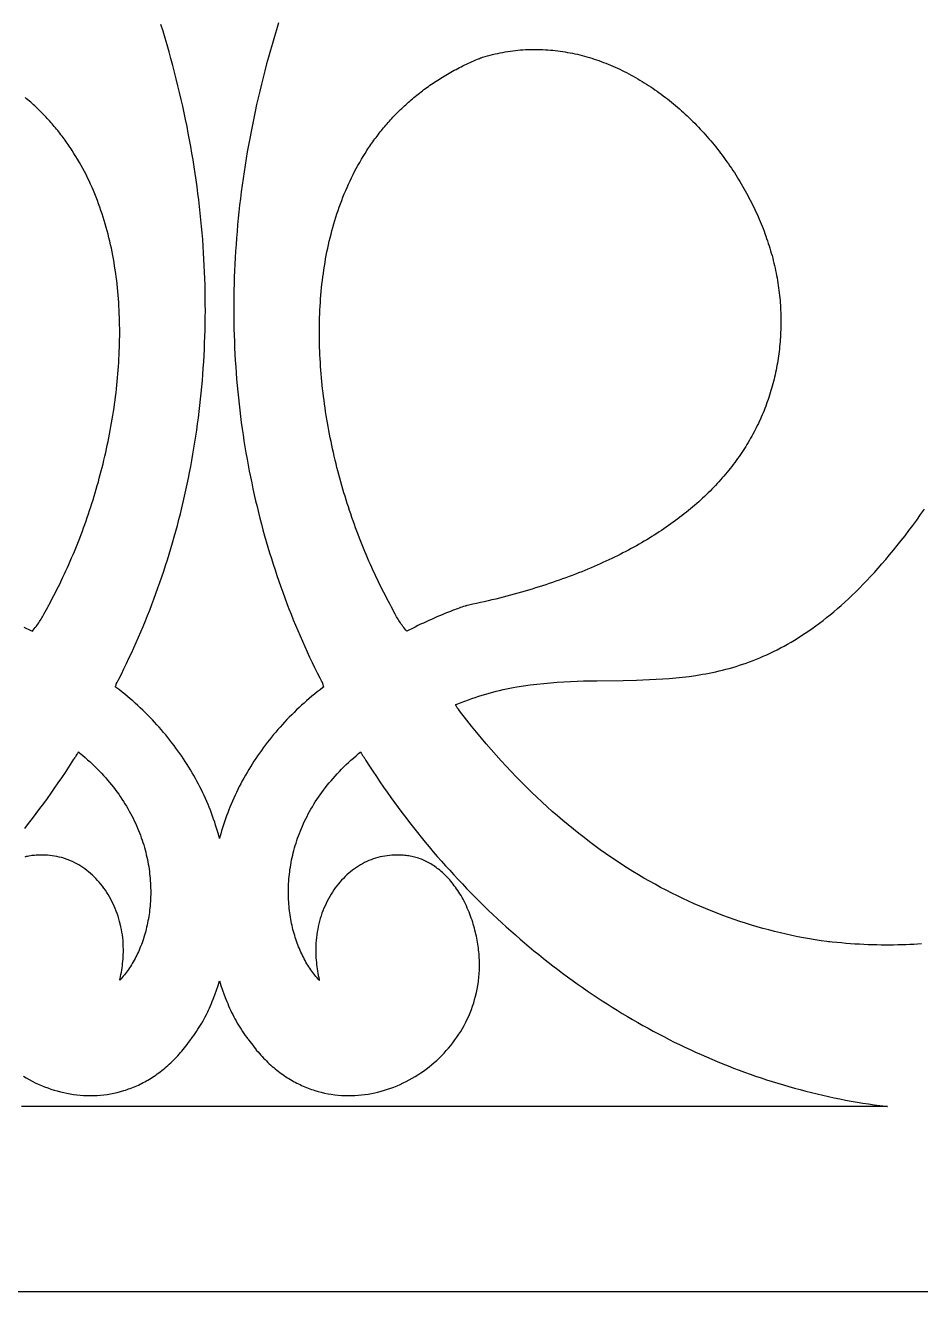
# Model space of a CAD drawing. Extents: x -53 to 64, y 95 to 135.
# Drawn here: x -37.71 to -22.83, y 95.46 to 116.51 of the extents above; entities that cross this region are included whole.
import ezdxf

# ---------------------------------------------------------------- set-up
doc = ezdxf.new("R2010")
doc.units = 0
doc.header["$MEASUREMENT"] = 0
doc.layers.add('LAYER_1', color=18, linetype='CONTINUOUS')

msp = doc.modelspace()

# ---------------------------------------------------------------- linework, layer by layer
at = {"layer": 'LAYER_1'}
for points in [[(-33.501, 116.552), (-33.536, 116.438), (-33.57, 116.325), (-33.604, 116.211), (-33.636, 116.097), (-33.668, 115.984), (-33.699, 115.87), (-33.729, 115.757), (-33.758, 115.644), (-33.786, 115.531), (-33.813, 115.418), (-33.84, 115.305), (-33.865, 115.193), (-33.89, 115.08), (-33.914, 114.968), (-33.937, 114.856), (-33.959, 114.744), (-33.98, 114.632), (-34.001, 114.52), (-34.021, 114.409), (-34.039, 114.297), (-34.057, 114.186), (-34.074, 114.075), (-34.091, 113.964), (-34.106, 113.853), (-34.121, 113.743), (-34.135, 113.633), (-34.148, 113.522), (-34.16, 113.412), (-34.171, 113.303), (-34.182, 113.193), (-34.191, 113.084), (-34.2, 112.974), (-34.208, 112.865), (-34.216, 112.757), (-34.222, 112.648), (-34.228, 112.54), (-34.233, 112.432), (-34.237, 112.324), (-34.24, 112.216), (-34.243, 112.108), (-34.245, 112.001), (-34.246, 111.894), (-34.246, 111.787), (-34.245, 111.681), (-34.244, 111.574), (-34.242, 111.468), (-34.239, 111.362), (-34.235, 111.257), (-34.231, 111.151), (-34.226, 111.046), (-34.22, 110.942), (-34.213, 110.837), (-34.206, 110.733), (-34.198, 110.629), (-34.189, 110.525), (-34.179, 110.421), (-34.169, 110.318), (-34.158, 110.215), (-34.146, 110.112), (-34.133, 110.01), (-34.12, 109.908), (-34.106, 109.806), (-34.091, 109.705), (-34.076, 109.603), (-34.06, 109.503), (-34.043, 109.402), (-34.025, 109.302), (-34.007, 109.202), (-33.988, 109.102), (-33.968, 109.003), (-33.948, 108.904), (-33.927, 108.805), (-33.905, 108.706), (-33.882, 108.608), (-33.859, 108.511), (-33.835, 108.413), (-33.811, 108.316), (-33.786, 108.219), (-33.76, 108.123), (-33.733, 108.027), (-33.706, 107.931), (-33.678, 107.836), (-33.65, 107.741), (-33.62, 107.646), (-33.591, 107.552), (-33.56, 107.458), (-33.529, 107.365), (-33.497, 107.272), (-33.465, 107.179), (-33.431, 107.086), (-33.398, 106.994), (-33.363, 106.903), (-33.328, 106.811), (-33.293, 106.721), (-33.256, 106.63), (-33.219, 106.54), (-33.182, 106.45), (-33.144, 106.361), (-33.105, 106.272), (-33.065, 106.184), (-33.025, 106.096), (-32.985, 106.008), (-32.943, 105.921), (-32.902, 105.834), (-32.859, 105.748), (-32.816, 105.662), (-32.794, 105.619), (-32.793, 105.616), (-32.792, 105.615), (-32.792, 105.614), (-32.792, 105.614), (-32.792, 105.614), (-32.792, 105.614), (-32.791, 105.613), (-32.787, 105.608), (-32.784, 105.602), (-32.781, 105.597), (-32.778, 105.593), (-32.776, 105.589), (-32.772, 105.582), (-32.77, 105.576), (-32.768, 105.571), (-32.766, 105.562), (-32.765, 105.557), (-32.765, 105.552), (-32.763, 105.546), (-32.761, 105.539), (-32.76, 105.536), (-32.759, 105.531), (-32.757, 105.526), (-32.755, 105.521), (-32.752, 105.516), (-32.751, 105.514), (-32.751, 105.514), (-32.751, 105.514), (-32.751, 105.513), (-32.752, 105.513), (-32.755, 105.511), (-32.767, 105.502), (-32.812, 105.467), (-32.858, 105.431), (-32.903, 105.395), (-32.947, 105.359), (-32.991, 105.322), (-33.034, 105.284), (-33.077, 105.246), (-33.119, 105.208), (-33.161, 105.17), (-33.202, 105.131), (-33.243, 105.091), (-33.283, 105.051), (-33.322, 105.011), (-33.361, 104.971), (-33.4, 104.93), (-33.438, 104.889), (-33.475, 104.847), (-33.512, 104.805), (-33.549, 104.763), (-33.584, 104.72), (-33.62, 104.677), (-33.654, 104.634), (-33.688, 104.59), (-33.722, 104.546), (-33.755, 104.502), (-33.787, 104.458), (-33.819, 104.413), (-33.85, 104.368), (-33.881, 104.323), (-33.911, 104.277), (-33.94, 104.231), (-33.969, 104.185), (-33.997, 104.139), (-34.025, 104.092), (-34.052, 104.045), (-34.079, 103.998), (-34.104, 103.951), (-34.13, 103.904), (-34.154, 103.856), (-34.178, 103.808), (-34.202, 103.76), (-34.224, 103.712), (-34.246, 103.663), (-34.268, 103.615), (-34.289, 103.566), (-34.309, 103.517), (-34.328, 103.468), (-34.347, 103.419), (-34.366, 103.37), (-34.383, 103.32), (-34.4, 103.271), (-34.417, 103.221), (-34.432, 103.171), (-34.447, 103.121), (-34.462, 103.071), (-34.475, 103.021), (-34.482, 102.996), (-34.482, 102.994), (-34.482, 102.994), (-34.482, 102.993), (-34.483, 102.993), (-34.483, 102.997), (-34.485, 103.003), (-34.488, 103.015), (-34.502, 103.066), (-34.516, 103.116), (-34.531, 103.165), (-34.547, 103.215), (-34.563, 103.265), (-34.58, 103.315), (-34.597, 103.364), (-34.616, 103.414), (-34.634, 103.463), (-34.654, 103.512), (-34.674, 103.561), (-34.695, 103.609), (-34.716, 103.658), (-34.738, 103.707), (-34.761, 103.755), (-34.784, 103.803), (-34.808, 103.851), (-34.833, 103.898), (-34.858, 103.946), (-34.884, 103.993), (-34.91, 104.04), (-34.937, 104.087), (-34.965, 104.134), (-34.993, 104.18), (-35.022, 104.226), (-35.051, 104.272), (-35.081, 104.318), (-35.111, 104.363), (-35.143, 104.408), (-35.174, 104.453), (-35.207, 104.497), (-35.239, 104.541), (-35.273, 104.585), (-35.307, 104.629), (-35.342, 104.672), (-35.377, 104.715), (-35.412, 104.758), (-35.449, 104.8), (-35.486, 104.842), (-35.523, 104.884), (-35.561, 104.925), (-35.599, 104.966), (-35.638, 105.007), (-35.678, 105.047), (-35.718, 105.087), (-35.759, 105.126), (-35.8, 105.165), (-35.841, 105.204), (-35.883, 105.242), (-35.926, 105.28), (-35.969, 105.317), (-36.013, 105.354), (-36.057, 105.391), (-36.102, 105.427), (-36.147, 105.463), (-36.193, 105.498), (-36.205, 105.507), (-36.21, 105.511), (-36.213, 105.513), (-36.214, 105.514), (-36.214, 105.514), (-36.214, 105.514), (-36.213, 105.515), (-36.211, 105.518), (-36.209, 105.524), (-36.207, 105.529), (-36.205, 105.533), (-36.202, 105.541), (-36.201, 105.548), (-36.199, 105.553), (-36.198, 105.563), (-36.197, 105.567), (-36.196, 105.572), (-36.194, 105.577), (-36.191, 105.583), (-36.189, 105.587), (-36.187, 105.591), (-36.184, 105.595), (-36.181, 105.599), (-36.178, 105.604), (-36.174, 105.61), (-36.172, 105.613), (-36.171, 105.614), (-36.171, 105.614), (-36.171, 105.614), (-36.171, 105.614), (-36.171, 105.615), (-36.17, 105.616), (-36.168, 105.621), (-36.157, 105.643), (-36.114, 105.728), (-36.071, 105.815), (-36.029, 105.901), (-35.988, 105.989), (-35.947, 106.076), (-35.907, 106.164), (-35.867, 106.252), (-35.828, 106.341), (-35.79, 106.43), (-35.752, 106.52), (-35.715, 106.61), (-35.679, 106.7), (-35.643, 106.791), (-35.608, 106.882), (-35.573, 106.974), (-35.539, 107.066), (-35.506, 107.158), (-35.474, 107.251), (-35.442, 107.344), (-35.41, 107.437), (-35.38, 107.531), (-35.35, 107.625), (-35.32, 107.72), (-35.292, 107.815), (-35.264, 107.91), (-35.236, 108.006), (-35.209, 108.102), (-35.183, 108.198), (-35.158, 108.295), (-35.133, 108.392), (-35.11, 108.489), (-35.086, 108.587), (-35.064, 108.685), (-35.042, 108.783), (-35.02, 108.882), (-35, 108.981), (-34.98, 109.08), (-34.961, 109.179), (-34.943, 109.279), (-34.925, 109.38), (-34.908, 109.48), (-34.891, 109.581), (-34.876, 109.682), (-34.861, 109.784), (-34.847, 109.885), (-34.833, 109.987), (-34.821, 110.09), (-34.809, 110.192), (-34.798, 110.295), (-34.787, 110.398), (-34.777, 110.502), (-34.768, 110.605), (-34.76, 110.709), (-34.752, 110.814), (-34.746, 110.918), (-34.74, 111.023), (-34.734, 111.128), (-34.73, 111.233), (-34.726, 111.339), (-34.723, 111.445), (-34.721, 111.551), (-34.719, 111.657), (-34.718, 111.764), (-34.719, 111.87), (-34.719, 111.977), (-34.721, 112.084), (-34.723, 112.192), (-34.727, 112.3), (-34.731, 112.407), (-34.735, 112.516), (-34.741, 112.624), (-34.747, 112.732), (-34.754, 112.841), (-34.762, 112.95), (-34.771, 113.059), (-34.781, 113.169), (-34.791, 113.278), (-34.802, 113.388), (-34.814, 113.498), (-34.827, 113.608), (-34.841, 113.718), (-34.855, 113.829), (-34.871, 113.94), (-34.887, 114.05), (-34.904, 114.161), (-34.922, 114.273), (-34.94, 114.384), (-34.96, 114.495), (-34.98, 114.607), (-35.001, 114.719), (-35.023, 114.831), (-35.046, 114.943), (-35.07, 115.055), (-35.094, 115.168), (-35.12, 115.28), (-35.146, 115.393), (-35.173, 115.506), (-35.201, 115.619), (-35.23, 115.732), (-35.26, 115.845), (-35.291, 115.959), (-35.322, 116.072), (-35.355, 116.186), (-35.388, 116.299), (-35.422, 116.413), (-35.457, 116.527)], [(-37.735, 106.509), (-37.689, 106.487), (-37.665, 106.475), (-37.642, 106.463), (-37.618, 106.451), (-37.594, 106.439), (-37.578, 106.459), (-37.562, 106.479), (-37.546, 106.499), (-37.531, 106.519), (-37.516, 106.539), (-37.502, 106.559), (-37.488, 106.579), (-37.475, 106.6), (-37.462, 106.62), (-37.45, 106.64), (-37.438, 106.66), (-37.426, 106.68), (-37.414, 106.7), (-37.403, 106.721), (-37.381, 106.761), (-37.359, 106.802), (-37.338, 106.842), (-37.328, 106.863), (-37.325, 106.868), (-37.325, 106.869), (-37.325, 106.87), (-37.325, 106.87), (-37.325, 106.87), (-37.324, 106.87), (-37.324, 106.871), (-37.322, 106.874), (-37.316, 106.886), (-37.289, 106.934), (-37.263, 106.984), (-37.237, 107.033), (-37.211, 107.083), (-37.185, 107.133), (-37.16, 107.184), (-37.134, 107.235), (-37.109, 107.287), (-37.085, 107.339), (-37.06, 107.391), (-37.036, 107.444), (-37.011, 107.497), (-36.988, 107.55), (-36.964, 107.604), (-36.941, 107.658), (-36.917, 107.712), (-36.895, 107.767), (-36.872, 107.822), (-36.85, 107.878), (-36.828, 107.933), (-36.806, 107.989), (-36.784, 108.046), (-36.763, 108.102), (-36.742, 108.159), (-36.721, 108.216), (-36.701, 108.274), (-36.681, 108.331), (-36.661, 108.389), (-36.642, 108.448), (-36.623, 108.506), (-36.604, 108.565), (-36.585, 108.624), (-36.567, 108.683), (-36.549, 108.742), (-36.532, 108.802), (-36.514, 108.862), (-36.497, 108.922), (-36.481, 108.982), (-36.465, 109.042), (-36.449, 109.103), (-36.433, 109.163), (-36.418, 109.224), (-36.403, 109.285), (-36.389, 109.347), (-36.375, 109.408), (-36.361, 109.469), (-36.348, 109.531), (-36.335, 109.593), (-36.322, 109.654), (-36.31, 109.716), (-36.298, 109.778), (-36.287, 109.841), (-36.276, 109.903), (-36.266, 109.965), (-36.255, 110.027), (-36.246, 110.09), (-36.236, 110.152), (-36.227, 110.215), (-36.219, 110.278), (-36.211, 110.34), (-36.203, 110.403), (-36.196, 110.466), (-36.189, 110.528), (-36.183, 110.591), (-36.177, 110.654), (-36.171, 110.717), (-36.166, 110.78), (-36.162, 110.842), (-36.158, 110.905), (-36.154, 110.968), (-36.151, 111.031), (-36.148, 111.093), (-36.146, 111.156), (-36.144, 111.218), (-36.143, 111.281), (-36.142, 111.343), (-36.142, 111.406), (-36.142, 111.468), (-36.143, 111.53), (-36.144, 111.592), (-36.146, 111.654), (-36.148, 111.716), (-36.151, 111.778), (-36.154, 111.84), (-36.158, 111.901), (-36.162, 111.963), (-36.167, 112.024), (-36.173, 112.085), (-36.179, 112.146), (-36.185, 112.207), (-36.192, 112.267), (-36.2, 112.328), (-36.208, 112.388), (-36.216, 112.448), (-36.226, 112.508), (-36.235, 112.568), (-36.246, 112.627), (-36.257, 112.687), (-36.268, 112.746), (-36.28, 112.805), (-36.293, 112.863), (-36.306, 112.922), (-36.32, 112.98), (-36.335, 113.038), (-36.35, 113.095), (-36.366, 113.153), (-36.382, 113.21), (-36.399, 113.267), (-36.416, 113.323), (-36.434, 113.379), (-36.453, 113.435), (-36.473, 113.491), (-36.493, 113.546), (-36.513, 113.601), (-36.535, 113.656), (-36.556, 113.71), (-36.579, 113.764), (-36.602, 113.818), (-36.626, 113.871), (-36.651, 113.924), (-36.676, 113.976), (-36.702, 114.029), (-36.728, 114.08), (-36.756, 114.132), (-36.784, 114.183), (-36.812, 114.233), (-36.841, 114.284), (-36.871, 114.333), (-36.902, 114.383), (-36.933, 114.432), (-36.949, 114.456), (-36.965, 114.48), (-36.982, 114.504), (-36.998, 114.528), (-37.015, 114.552), (-37.032, 114.576), (-37.049, 114.6), (-37.066, 114.623), (-37.083, 114.647), (-37.101, 114.67), (-37.118, 114.693), (-37.136, 114.716), (-37.154, 114.739), (-37.173, 114.762), (-37.191, 114.784), (-37.21, 114.807), (-37.229, 114.83), (-37.248, 114.852), (-37.267, 114.874), (-37.286, 114.896), (-37.306, 114.918), (-37.325, 114.94), (-37.345, 114.962), (-37.365, 114.983), (-37.386, 115.005), (-37.406, 115.026), (-37.427, 115.047), (-37.448, 115.068), (-37.469, 115.089), (-37.49, 115.11), (-37.511, 115.131), (-37.533, 115.151), (-37.555, 115.171), (-37.577, 115.192), (-37.599, 115.212), (-37.621, 115.232), (-37.644, 115.252), (-37.667, 115.271), (-37.69, 115.291), (-37.713, 115.31)], [(-22.814, 101.242), (-22.878, 101.238), (-22.943, 101.234), (-23.008, 101.231), (-23.074, 101.228), (-23.141, 101.226), (-23.208, 101.224), (-23.276, 101.223), (-23.345, 101.222), (-23.414, 101.223), (-23.484, 101.223), (-23.555, 101.224), (-23.626, 101.226), (-23.698, 101.229), (-23.771, 101.232), (-23.845, 101.236), (-23.919, 101.24), (-23.994, 101.245), (-24.069, 101.25), (-24.145, 101.257), (-24.222, 101.264), (-24.3, 101.271), (-24.339, 101.275), (-24.349, 101.276), (-24.351, 101.276), (-24.352, 101.276), (-24.353, 101.276), (-24.354, 101.277), (-24.36, 101.277), (-24.385, 101.281), (-24.482, 101.295), (-24.579, 101.31), (-24.676, 101.326), (-24.773, 101.344), (-24.87, 101.362), (-24.966, 101.382), (-25.063, 101.403), (-25.159, 101.426), (-25.256, 101.449), (-25.352, 101.474), (-25.448, 101.5), (-25.544, 101.527), (-25.64, 101.556), (-25.736, 101.585), (-25.831, 101.616), (-25.927, 101.648), (-26.022, 101.682), (-26.117, 101.716), (-26.212, 101.752), (-26.307, 101.79), (-26.401, 101.828), (-26.496, 101.868), (-26.59, 101.909), (-26.684, 101.951), (-26.778, 101.995), (-26.871, 102.04), (-26.964, 102.086), (-27.057, 102.134), (-27.15, 102.182), (-27.243, 102.233), (-27.335, 102.284), (-27.427, 102.337), (-27.519, 102.391), (-27.611, 102.447), (-27.702, 102.503), (-27.793, 102.562), (-27.884, 102.621), (-27.975, 102.682), (-28.065, 102.745), (-28.155, 102.808), (-28.245, 102.873), (-28.334, 102.94), (-28.423, 103.008), (-28.512, 103.077), (-28.6, 103.147), (-28.688, 103.219), (-28.776, 103.293), (-28.863, 103.368), (-28.95, 103.444), (-29.037, 103.522), (-29.124, 103.601), (-29.21, 103.681), (-29.295, 103.763), (-29.38, 103.847), (-29.465, 103.932), (-29.55, 104.018), (-29.634, 104.106), (-29.718, 104.195), (-29.801, 104.286), (-29.884, 104.378), (-29.967, 104.472), (-30.049, 104.567), (-30.13, 104.664), (-30.212, 104.762), (-30.292, 104.862), (-30.373, 104.963), (-30.453, 105.066), (-30.492, 105.118), (-30.512, 105.144), (-30.522, 105.157), (-30.525, 105.16), (-30.526, 105.162), (-30.527, 105.163), (-30.527, 105.163), (-30.527, 105.163), (-30.527, 105.163), (-30.527, 105.164), (-30.528, 105.166), (-30.53, 105.168), (-30.532, 105.171), (-30.536, 105.179), (-30.542, 105.188), (-30.547, 105.198), (-30.552, 105.206), (-30.554, 105.209), (-30.555, 105.212), (-30.557, 105.215), (-30.558, 105.216), (-30.558, 105.216), (-30.558, 105.216), (-30.558, 105.216), (-30.558, 105.216), (-30.557, 105.216), (-30.555, 105.217), (-30.552, 105.219), (-30.522, 105.231), (-30.464, 105.255), (-30.405, 105.278), (-30.346, 105.299), (-30.288, 105.32), (-30.23, 105.34), (-30.172, 105.359), (-30.114, 105.377), (-30.056, 105.394), (-29.999, 105.411), (-29.941, 105.426), (-29.884, 105.441), (-29.827, 105.455), (-29.769, 105.468), (-29.712, 105.48), (-29.656, 105.492), (-29.599, 105.503), (-29.542, 105.513), (-29.429, 105.531), (-29.317, 105.548), (-29.205, 105.561), (-29.093, 105.573), (-28.982, 105.583), (-28.87, 105.592), (-28.76, 105.598), (-28.649, 105.604), (-28.539, 105.608), (-28.429, 105.612), (-28.209, 105.617), (-27.771, 105.623), (-27.552, 105.627), (-27.443, 105.631), (-27.334, 105.635), (-27.224, 105.64), (-27.115, 105.647), (-27.005, 105.655), (-26.895, 105.664), (-26.785, 105.676), (-26.675, 105.689), (-26.565, 105.705), (-26.454, 105.723), (-26.399, 105.733), (-26.343, 105.743), (-26.287, 105.755), (-26.232, 105.767), (-26.176, 105.779), (-26.12, 105.793), (-26.064, 105.807), (-26.008, 105.822), (-25.952, 105.838), (-25.896, 105.855), (-25.84, 105.873), (-25.783, 105.891), (-25.727, 105.911), (-25.67, 105.931), (-25.614, 105.953), (-25.557, 105.975), (-25.5, 105.998), (-25.443, 106.023), (-25.385, 106.048), (-25.328, 106.075), (-25.271, 106.102), (-25.213, 106.131), (-25.155, 106.161), (-25.097, 106.192), (-25.039, 106.224), (-24.981, 106.258), (-24.923, 106.293), (-24.864, 106.329), (-24.806, 106.366), (-24.747, 106.405), (-24.688, 106.445), (-24.629, 106.486), (-24.57, 106.529), (-24.51, 106.573), (-24.45, 106.618), (-24.391, 106.665), (-24.331, 106.714), (-24.27, 106.764), (-24.21, 106.815), (-24.149, 106.868), (-24.089, 106.923), (-24.028, 106.979), (-23.967, 107.037), (-23.905, 107.096), (-23.844, 107.157), (-23.782, 107.22), (-23.72, 107.284), (-23.658, 107.35), (-23.595, 107.418), (-23.532, 107.488), (-23.47, 107.559), (-23.406, 107.633), (-23.343, 107.708), (-23.279, 107.785), (-23.216, 107.864), (-23.152, 107.945), (-23.087, 108.027), (-23.023, 108.112), (-22.958, 108.199), (-22.893, 108.288), (-22.827, 108.378), (-22.762, 108.471)], [(-37.742, 99.042), (-37.694, 99.014), (-37.645, 98.986), (-37.596, 98.96), (-37.545, 98.935), (-37.495, 98.911), (-37.443, 98.889), (-37.392, 98.868), (-37.339, 98.848), (-37.287, 98.829), (-37.234, 98.812), (-37.18, 98.797), (-37.126, 98.782), (-37.072, 98.769), (-37.018, 98.758), (-36.963, 98.748), (-36.908, 98.74), (-36.853, 98.733), (-36.797, 98.727), (-36.742, 98.723), (-36.686, 98.721), (-36.631, 98.72), (-36.575, 98.721), (-36.519, 98.723), (-36.463, 98.728), (-36.407, 98.733), (-36.352, 98.741), (-36.296, 98.75), (-36.24, 98.76), (-36.185, 98.773), (-36.13, 98.787), (-36.075, 98.803), (-36.047, 98.811), (-36.02, 98.82), (-35.993, 98.83), (-35.966, 98.84), (-35.938, 98.85), (-35.911, 98.861), (-35.884, 98.872), (-35.857, 98.884), (-35.831, 98.896), (-35.804, 98.909), (-35.777, 98.922), (-35.751, 98.936), (-35.724, 98.95), (-35.698, 98.964), (-35.672, 98.979), (-35.646, 98.995), (-35.62, 99.011), (-35.594, 99.027), (-35.568, 99.044), (-35.543, 99.062), (-35.517, 99.08), (-35.492, 99.098), (-35.467, 99.117), (-35.442, 99.136), (-35.417, 99.156), (-35.392, 99.177), (-35.367, 99.197), (-35.343, 99.219), (-35.319, 99.241), (-35.294, 99.263), (-35.271, 99.286), (-35.247, 99.309), (-35.223, 99.333), (-35.2, 99.358), (-35.177, 99.383), (-35.153, 99.408), (-35.131, 99.434), (-35.108, 99.461), (-35.086, 99.488), (-35.063, 99.515), (-35.041, 99.544), (-35.019, 99.572), (-34.998, 99.601), (-34.976, 99.631), (-34.966, 99.646), (-34.96, 99.654), (-34.959, 99.656), (-34.958, 99.657), (-34.958, 99.657), (-34.958, 99.657), (-34.957, 99.659), (-34.953, 99.663), (-34.947, 99.671), (-34.935, 99.688), (-34.91, 99.721), (-34.886, 99.755), (-34.863, 99.788), (-34.841, 99.822), (-34.819, 99.857), (-34.798, 99.891), (-34.777, 99.926), (-34.757, 99.961), (-34.738, 99.996), (-34.719, 100.031), (-34.701, 100.067), (-34.684, 100.103), (-34.667, 100.139), (-34.65, 100.175), (-34.634, 100.212), (-34.618, 100.249), (-34.603, 100.286), (-34.588, 100.323), (-34.56, 100.398), (-34.533, 100.473), (-34.507, 100.549), (-34.483, 100.626), (-34.458, 100.549), (-34.432, 100.473), (-34.405, 100.398), (-34.376, 100.323), (-34.361, 100.286), (-34.346, 100.249), (-34.331, 100.212), (-34.314, 100.175), (-34.298, 100.139), (-34.281, 100.103), (-34.263, 100.067), (-34.245, 100.031), (-34.226, 99.996), (-34.207, 99.961), (-34.187, 99.926), (-34.166, 99.891), (-34.145, 99.857), (-34.123, 99.822), (-34.101, 99.788), (-34.077, 99.755), (-34.054, 99.721), (-34.029, 99.688), (-34.016, 99.671), (-34.01, 99.663), (-34.006, 99.659), (-34.005, 99.657), (-34.005, 99.657), (-34.005, 99.657), (-34.004, 99.656), (-34.004, 99.655), (-34.001, 99.651), (-33.996, 99.644), (-33.974, 99.614), (-33.953, 99.584), (-33.931, 99.556), (-33.909, 99.527), (-33.887, 99.499), (-33.865, 99.472), (-33.842, 99.445), (-33.819, 99.419), (-33.796, 99.393), (-33.773, 99.368), (-33.75, 99.344), (-33.726, 99.319), (-33.703, 99.296), (-33.679, 99.273), (-33.655, 99.25), (-33.631, 99.228), (-33.606, 99.206), (-33.582, 99.185), (-33.557, 99.165), (-33.532, 99.145), (-33.507, 99.125), (-33.482, 99.106), (-33.457, 99.087), (-33.432, 99.069), (-33.406, 99.052), (-33.38, 99.034), (-33.355, 99.018), (-33.329, 99.002), (-33.303, 98.986), (-33.277, 98.971), (-33.25, 98.956), (-33.224, 98.942), (-33.197, 98.928), (-33.171, 98.914), (-33.144, 98.902), (-33.117, 98.889), (-33.091, 98.877), (-33.064, 98.866), (-33.037, 98.855), (-33.009, 98.844), (-32.982, 98.834), (-32.955, 98.824), (-32.928, 98.815), (-32.9, 98.806), (-32.845, 98.79), (-32.79, 98.775), (-32.735, 98.763), (-32.679, 98.752), (-32.624, 98.742), (-32.568, 98.735), (-32.512, 98.729), (-32.457, 98.724), (-32.401, 98.721), (-32.345, 98.72), (-32.289, 98.721), (-32.234, 98.723), (-32.178, 98.726), (-32.123, 98.731), (-32.068, 98.738), (-32.012, 98.746), (-31.958, 98.756), (-31.903, 98.767), (-31.849, 98.78), (-31.795, 98.793), (-31.742, 98.809), (-31.688, 98.826), (-31.636, 98.844), (-31.583, 98.863), (-31.531, 98.884), (-31.48, 98.906), (-31.429, 98.93), (-31.379, 98.954), (-31.329, 98.981), (-31.28, 99.008), (-31.232, 99.036), (-31.184, 99.066), (-31.137, 99.097), (-31.091, 99.129), (-31.045, 99.162), (-31, 99.197), (-30.956, 99.232), (-30.913, 99.269), (-30.871, 99.306), (-30.83, 99.345), (-30.789, 99.385), (-30.75, 99.426), (-30.712, 99.468), (-30.674, 99.511), (-30.638, 99.555), (-30.603, 99.599), (-30.569, 99.645), (-30.536, 99.692), (-30.504, 99.739), (-30.473, 99.788), (-30.444, 99.837), (-30.416, 99.888), (-30.389, 99.939), (-30.364, 99.99), (-30.34, 100.043), (-30.317, 100.097), (-30.296, 100.151), (-30.276, 100.206), (-30.257, 100.261), (-30.241, 100.318), (-30.225, 100.375), (-30.211, 100.433), (-30.199, 100.491), (-30.189, 100.55), (-30.18, 100.61), (-30.176, 100.64), (-30.173, 100.67), (-30.17, 100.701), (-30.167, 100.731), (-30.165, 100.762), (-30.163, 100.793), (-30.162, 100.824), (-30.161, 100.855), (-30.161, 100.886), (-30.161, 100.917), (-30.162, 100.949), (-30.163, 100.98), (-30.164, 101.012), (-30.166, 101.044), (-30.168, 101.076), (-30.171, 101.108), (-30.175, 101.14), (-30.179, 101.172), (-30.183, 101.205), (-30.188, 101.237), (-30.193, 101.27), (-30.199, 101.302), (-30.205, 101.335), (-30.212, 101.368), (-30.219, 101.401), (-30.227, 101.434), (-30.236, 101.468), (-30.245, 101.501), (-30.254, 101.534), (-30.264, 101.568), (-30.274, 101.601), (-30.285, 101.635), (-30.297, 101.669), (-30.309, 101.702), (-30.322, 101.736), (-30.335, 101.77), (-30.349, 101.804), (-30.363, 101.838), (-30.378, 101.872), (-30.393, 101.907), (-30.409, 101.941), (-30.411, 101.945), (-30.412, 101.946), (-30.412, 101.947), (-30.412, 101.947), (-30.413, 101.949), (-30.415, 101.953), (-30.433, 101.984), (-30.45, 102.015), (-30.468, 102.045), (-30.486, 102.074), (-30.504, 102.102), (-30.523, 102.13), (-30.541, 102.157), (-30.56, 102.183), (-30.579, 102.209), (-30.598, 102.234), (-30.617, 102.258), (-30.637, 102.282), (-30.656, 102.305), (-30.676, 102.327), (-30.696, 102.349), (-30.716, 102.37), (-30.737, 102.39), (-30.757, 102.41), (-30.778, 102.429), (-30.799, 102.447), (-30.82, 102.465), (-30.841, 102.482), (-30.862, 102.498), (-30.883, 102.514), (-30.905, 102.529), (-30.926, 102.544), (-30.948, 102.558), (-30.97, 102.571), (-30.992, 102.584), (-31.014, 102.596), (-31.037, 102.608), (-31.059, 102.619), (-31.081, 102.629), (-31.104, 102.639), (-31.127, 102.648), (-31.149, 102.657), (-31.172, 102.665), (-31.195, 102.672), (-31.218, 102.679), (-31.242, 102.685), (-31.265, 102.691), (-31.288, 102.696), (-31.312, 102.701), (-31.335, 102.705), (-31.359, 102.708), (-31.382, 102.711), (-31.406, 102.714), (-31.43, 102.716), (-31.453, 102.717), (-31.477, 102.718), (-31.501, 102.718), (-31.525, 102.718), (-31.549, 102.717), (-31.561, 102.716), (-31.564, 102.716), (-31.566, 102.716), (-31.568, 102.716), (-31.578, 102.716), (-31.618, 102.715), (-31.658, 102.712), (-31.697, 102.708), (-31.736, 102.702), (-31.775, 102.696), (-31.814, 102.687), (-31.852, 102.678), (-31.889, 102.667), (-31.927, 102.655), (-31.963, 102.641), (-32, 102.627), (-32.036, 102.611), (-32.071, 102.593), (-32.106, 102.575), (-32.14, 102.556), (-32.174, 102.535), (-32.208, 102.513), (-32.24, 102.49), (-32.273, 102.467), (-32.304, 102.442), (-32.335, 102.415), (-32.365, 102.388), (-32.395, 102.36), (-32.424, 102.331), (-32.452, 102.301), (-32.48, 102.27), (-32.506, 102.239), (-32.532, 102.206), (-32.558, 102.172), (-32.582, 102.138), (-32.606, 102.103), (-32.629, 102.066), (-32.651, 102.03), (-32.672, 101.992), (-32.692, 101.953), (-32.711, 101.914), (-32.729, 101.874), (-32.747, 101.834), (-32.763, 101.793), (-32.779, 101.751), (-32.793, 101.708), (-32.807, 101.665), (-32.819, 101.622), (-32.83, 101.577), (-32.841, 101.533), (-32.85, 101.487), (-32.858, 101.442), (-32.865, 101.395), (-32.871, 101.349), (-32.876, 101.301), (-32.879, 101.254), (-32.881, 101.206), (-32.882, 101.157), (-32.882, 101.133), (-32.882, 101.13), (-32.882, 101.129), (-32.882, 101.129), (-32.882, 101.129), (-32.882, 101.128), (-32.882, 101.125), (-32.882, 101.087), (-32.881, 101.049), (-32.879, 101.011), (-32.876, 100.974), (-32.873, 100.937), (-32.869, 100.9), (-32.865, 100.863), (-32.86, 100.827), (-32.854, 100.791), (-32.848, 100.755), (-32.841, 100.719), (-32.834, 100.684), (-32.826, 100.649), (-32.824, 100.641), (-32.824, 100.638), (-32.823, 100.637), (-32.823, 100.637), (-32.823, 100.637), (-32.824, 100.638), (-32.843, 100.658), (-32.861, 100.678), (-32.879, 100.699), (-32.897, 100.721), (-32.914, 100.743), (-32.931, 100.766), (-32.948, 100.789), (-32.965, 100.813), (-32.982, 100.837), (-32.998, 100.861), (-33.014, 100.887), (-33.029, 100.912), (-33.045, 100.938), (-33.06, 100.965), (-33.074, 100.992), (-33.089, 101.02), (-33.103, 101.048), (-33.116, 101.076), (-33.13, 101.105), (-33.143, 101.134), (-33.155, 101.164), (-33.168, 101.194), (-33.179, 101.224), (-33.191, 101.255), (-33.202, 101.286), (-33.213, 101.318), (-33.223, 101.35), (-33.233, 101.382), (-33.243, 101.414), (-33.252, 101.447), (-33.261, 101.481), (-33.269, 101.514), (-33.277, 101.548), (-33.284, 101.583), (-33.291, 101.617), (-33.297, 101.652), (-33.303, 101.687), (-33.309, 101.723), (-33.314, 101.758), (-33.319, 101.794), (-33.323, 101.83), (-33.326, 101.867), (-33.33, 101.904), (-33.332, 101.94), (-33.334, 101.978), (-33.336, 102.015), (-33.337, 102.053), (-33.337, 102.09), (-33.337, 102.128), (-33.337, 102.167), (-33.335, 102.205), (-33.334, 102.243), (-33.331, 102.282), (-33.328, 102.321), (-33.325, 102.36), (-33.321, 102.399), (-33.316, 102.438), (-33.311, 102.478), (-33.305, 102.517), (-33.299, 102.557), (-33.291, 102.597), (-33.284, 102.637), (-33.275, 102.677), (-33.266, 102.717), (-33.256, 102.757), (-33.246, 102.797), (-33.235, 102.837), (-33.223, 102.877), (-33.211, 102.918), (-33.198, 102.958), (-33.184, 102.998), (-33.17, 103.039), (-33.155, 103.079), (-33.139, 103.119), (-33.122, 103.16), (-33.105, 103.2), (-33.087, 103.241), (-33.068, 103.281), (-33.048, 103.321), (-33.028, 103.362), (-33.007, 103.402), (-32.985, 103.442), (-32.963, 103.482), (-32.939, 103.522), (-32.915, 103.562), (-32.89, 103.602), (-32.864, 103.642), (-32.838, 103.681), (-32.81, 103.721), (-32.782, 103.76), (-32.753, 103.8), (-32.723, 103.839), (-32.692, 103.878), (-32.661, 103.917), (-32.628, 103.955), (-32.595, 103.994), (-32.561, 104.032), (-32.526, 104.071), (-32.49, 104.109), (-32.453, 104.146), (-32.415, 104.184), (-32.377, 104.222), (-32.337, 104.259), (-32.297, 104.296), (-32.256, 104.332), (-32.213, 104.369), (-32.17, 104.405), (-32.148, 104.423), (-32.143, 104.428), (-32.14, 104.43), (-32.138, 104.431), (-32.138, 104.432), (-32.138, 104.432), (-32.138, 104.432), (-32.138, 104.432), (-32.137, 104.431), (-32.136, 104.43), (-32.135, 104.428), (-32.133, 104.425), (-32.131, 104.421), (-32.129, 104.418), (-32.126, 104.413), (-32.123, 104.409), (-32.117, 104.398), (-32.103, 104.376), (-32.096, 104.365), (-32.09, 104.355), (-32.084, 104.345), (-32.082, 104.341), (-32.079, 104.338), (-32.078, 104.335), (-32.076, 104.333), (-32.075, 104.331), (-32.075, 104.33), (-32.075, 104.33), (-32.075, 104.33), (-32.075, 104.33), (-32.075, 104.33), (-32.074, 104.33), (-32.072, 104.327), (-32.069, 104.321), (-32.062, 104.31), (-32.048, 104.288), (-31.99, 104.199), (-31.933, 104.111), (-31.874, 104.023), (-31.815, 103.936), (-31.756, 103.849), (-31.695, 103.763), (-31.635, 103.678), (-31.573, 103.593), (-31.511, 103.509), (-31.449, 103.425), (-31.386, 103.342), (-31.322, 103.259), (-31.258, 103.177), (-31.193, 103.095), (-31.128, 103.014), (-31.062, 102.934), (-30.996, 102.854), (-30.929, 102.775), (-30.862, 102.697), (-30.794, 102.619), (-30.725, 102.541), (-30.656, 102.465), (-30.587, 102.389), (-30.517, 102.313), (-30.446, 102.238), (-30.376, 102.164), (-30.304, 102.09), (-30.232, 102.018), (-30.16, 101.945), (-30.087, 101.873), (-30.014, 101.802), (-29.94, 101.732), (-29.865, 101.662), (-29.791, 101.593), (-29.716, 101.525), (-29.64, 101.457), (-29.564, 101.39), (-29.487, 101.323), (-29.41, 101.257), (-29.333, 101.192), (-29.255, 101.128), (-29.177, 101.064), (-29.098, 101.001), (-29.019, 100.938), (-28.94, 100.877), (-28.86, 100.816), (-28.78, 100.755), (-28.699, 100.696), (-28.618, 100.637), (-28.536, 100.579), (-28.455, 100.521), (-28.372, 100.464), (-28.29, 100.408), (-28.207, 100.353), (-28.124, 100.298), (-28.04, 100.244), (-27.956, 100.191), (-27.872, 100.139), (-27.787, 100.087), (-27.702, 100.036), (-27.616, 99.986), (-27.531, 99.936), (-27.445, 99.888), (-27.358, 99.84), (-27.272, 99.792), (-27.185, 99.746), (-27.097, 99.7), (-27.01, 99.655), (-26.922, 99.611), (-26.834, 99.568), (-26.745, 99.525), (-26.657, 99.484), (-26.568, 99.443), (-26.478, 99.403), (-26.389, 99.363), (-26.299, 99.325), (-26.209, 99.287), (-26.118, 99.25), (-26.028, 99.214), (-25.937, 99.178), (-25.846, 99.144), (-25.755, 99.11), (-25.663, 99.077), (-25.571, 99.045), (-25.479, 99.014), (-25.387, 98.983), (-25.294, 98.954), (-25.202, 98.925), (-25.109, 98.897), (-25.016, 98.87), (-24.922, 98.844), (-24.829, 98.819), (-24.735, 98.794), (-24.641, 98.77), (-24.547, 98.748), (-24.453, 98.726), (-24.359, 98.705), (-24.264, 98.685), (-24.17, 98.665), (-24.075, 98.647), (-23.98, 98.63), (-23.885, 98.613), (-23.789, 98.597), (-23.694, 98.582), (-23.598, 98.569), (-23.503, 98.556), (-23.407, 98.543), (-23.383, 98.541), (-23.377, 98.54), (-23.377, 98.54), (-23.377, 98.54), (-23.378, 98.54), (-23.381, 98.54), (-23.385, 98.54), (-23.39, 98.54), (-23.397, 98.54), (-23.405, 98.54), (-23.415, 98.54), (-23.426, 98.54), (-23.438, 98.54), (-23.451, 98.54), (-23.466, 98.54), (-23.482, 98.54), (-23.499, 98.54), (-23.518, 98.54), (-23.538, 98.54), (-23.559, 98.54), (-23.581, 98.54), (-23.605, 98.54), (-23.629, 98.54), (-23.655, 98.54), (-23.682, 98.54), (-23.71, 98.54), (-23.74, 98.54), (-23.77, 98.54), (-23.802, 98.54), (-23.834, 98.54), (-23.868, 98.54), (-23.903, 98.54), (-23.939, 98.54), (-23.976, 98.54), (-24.014, 98.54), (-24.053, 98.54), (-24.092, 98.54), (-24.133, 98.54), (-24.175, 98.54), (-24.218, 98.54), (-24.262, 98.54), (-24.307, 98.54), (-24.352, 98.54), (-24.399, 98.54), (-24.447, 98.54), (-24.495, 98.54), (-24.544, 98.54), (-24.594, 98.54), (-24.645, 98.54), (-24.697, 98.54), (-24.75, 98.54), (-24.803, 98.54), (-24.857, 98.54), (-24.912, 98.54), (-24.968, 98.54), (-25.024, 98.54), (-25.081, 98.54), (-25.139, 98.54), (-25.198, 98.54), (-25.257, 98.54), (-25.317, 98.54), (-25.378, 98.54), (-25.44, 98.54), (-25.502, 98.54), (-25.564, 98.54), (-25.627, 98.54), (-25.691, 98.54), (-25.756, 98.54), (-25.821, 98.54), (-25.886, 98.54), (-25.952, 98.54), (-26.019, 98.54), (-26.086, 98.54), (-26.154, 98.54), (-26.222, 98.54), (-26.291, 98.54), (-26.36, 98.54), (-26.43, 98.54), (-26.5, 98.54), (-26.641, 98.54), (-26.784, 98.54), (-26.929, 98.54), (-27.075, 98.54), (-27.222, 98.54), (-27.37, 98.54), (-27.52, 98.54), (-27.67, 98.54), (-27.822, 98.54), (-27.974, 98.54), (-28.127, 98.54), (-28.28, 98.54), (-28.588, 98.54), (-28.897, 98.54), (-29.206, 98.54), (-29.514, 98.54), (-29.668, 98.54), (-29.821, 98.54), (-29.973, 98.54), (-30.125, 98.54), (-30.276, 98.54), (-30.426, 98.54), (-30.575, 98.54), (-30.723, 98.54), (-30.869, 98.54), (-31.014, 98.54), (-31.158, 98.54), (-31.3, 98.54), (-31.44, 98.54), (-31.51, 98.54), (-31.579, 98.54), (-31.648, 98.54), (-31.716, 98.54), (-31.783, 98.54), (-31.851, 98.54), (-31.917, 98.54), (-31.983, 98.54), (-32.049, 98.54), (-32.114, 98.54), (-32.178, 98.54), (-32.242, 98.54), (-32.305, 98.54), (-32.367, 98.54), (-32.429, 98.54), (-32.491, 98.54), (-32.551, 98.54), (-32.611, 98.54), (-32.67, 98.54), (-32.729, 98.54), (-32.787, 98.54), (-32.844, 98.54), (-32.9, 98.54), (-32.956, 98.54), (-33.011, 98.54), (-33.065, 98.54), (-33.118, 98.54), (-33.17, 98.54), (-33.222, 98.54), (-33.273, 98.54), (-33.323, 98.54), (-33.372, 98.54), (-33.42, 98.54), (-33.467, 98.54), (-33.514, 98.54), (-33.559, 98.54), (-33.604, 98.54), (-33.648, 98.54), (-33.69, 98.54), (-33.732, 98.54), (-33.773, 98.54), (-33.813, 98.54), (-33.852, 98.54), (-33.889, 98.54), (-33.926, 98.54), (-33.962, 98.54), (-33.996, 98.54), (-34.03, 98.54), (-34.062, 98.54), (-34.094, 98.54), (-34.124, 98.54), (-34.153, 98.54), (-34.181, 98.54), (-34.208, 98.54), (-34.234, 98.54), (-34.258, 98.54), (-34.281, 98.54), (-34.304, 98.54), (-34.324, 98.54), (-34.344, 98.54), (-34.362, 98.54), (-34.38, 98.54), (-34.396, 98.54), (-34.41, 98.54), (-34.423, 98.54), (-34.435, 98.54), (-34.446, 98.54), (-34.455, 98.54), (-34.463, 98.54), (-34.47, 98.54), (-34.475, 98.54), (-34.479, 98.54), (-34.481, 98.54), (-34.482, 98.54), (-34.483, 98.54), (-34.485, 98.54), (-34.488, 98.54), (-34.493, 98.54), (-34.499, 98.54), (-34.506, 98.54), (-34.515, 98.54), (-34.525, 98.54), (-34.536, 98.54), (-34.549, 98.54), (-34.563, 98.54), (-34.579, 98.54), (-34.595, 98.54), (-34.613, 98.54), (-34.632, 98.54), (-34.653, 98.54), (-34.674, 98.54), (-34.697, 98.54), (-34.721, 98.54), (-34.746, 98.54), (-34.772, 98.54), (-34.8, 98.54), (-34.829, 98.54), (-34.858, 98.54), (-34.889, 98.54), (-34.921, 98.54), (-34.954, 98.54), (-34.989, 98.54), (-35.024, 98.54), (-35.06, 98.54), (-35.097, 98.54), (-35.136, 98.54), (-35.175, 98.54), (-35.215, 98.54), (-35.257, 98.54), (-35.299, 98.54), (-35.342, 98.54), (-35.387, 98.54), (-35.432, 98.54), (-35.478, 98.54), (-35.525, 98.54), (-35.573, 98.54), (-35.621, 98.54), (-35.671, 98.54), (-35.721, 98.54), (-35.773, 98.54), (-35.825, 98.54), (-35.878, 98.54), (-35.932, 98.54), (-35.986, 98.54), (-36.041, 98.54), (-36.097, 98.54), (-36.154, 98.54), (-36.212, 98.54), (-36.27, 98.54), (-36.329, 98.54), (-36.389, 98.54), (-36.449, 98.54), (-36.51, 98.54), (-36.571, 98.54), (-36.634, 98.54), (-36.697, 98.54), (-36.76, 98.54), (-36.824, 98.54), (-36.889, 98.54), (-36.954, 98.54), (-37.02, 98.54), (-37.086, 98.54), (-37.153, 98.54), (-37.221, 98.54), (-37.289, 98.54), (-37.357, 98.54), (-37.426, 98.54), (-37.495, 98.54), (-37.635, 98.54), (-37.777, 98.54)], [(-37.721, 103.16), (-37.657, 103.242), (-37.593, 103.324), (-37.53, 103.407), (-37.467, 103.491), (-37.405, 103.575), (-37.344, 103.66), (-37.283, 103.745), (-37.223, 103.831), (-37.163, 103.918), (-37.104, 104.005), (-37.045, 104.092), (-36.987, 104.18), (-36.93, 104.269), (-36.902, 104.314), (-36.895, 104.325), (-36.893, 104.327), (-36.892, 104.329), (-36.891, 104.33), (-36.891, 104.33), (-36.891, 104.33), (-36.891, 104.33), (-36.891, 104.33), (-36.891, 104.331), (-36.89, 104.333), (-36.888, 104.335), (-36.886, 104.338), (-36.884, 104.341), (-36.881, 104.345), (-36.879, 104.35), (-36.872, 104.359), (-36.865, 104.37), (-36.851, 104.393), (-36.844, 104.403), (-36.837, 104.413), (-36.835, 104.417), (-36.832, 104.421), (-36.83, 104.425), (-36.828, 104.427), (-36.827, 104.43), (-36.826, 104.431), (-36.825, 104.432), (-36.825, 104.432), (-36.825, 104.432), (-36.825, 104.432), (-36.825, 104.432), (-36.825, 104.432), (-36.824, 104.431), (-36.802, 104.413), (-36.759, 104.377), (-36.716, 104.34), (-36.675, 104.303), (-36.634, 104.267), (-36.595, 104.229), (-36.556, 104.192), (-36.518, 104.154), (-36.481, 104.117), (-36.445, 104.079), (-36.41, 104.04), (-36.375, 104.002), (-36.342, 103.964), (-36.309, 103.925), (-36.278, 103.886), (-36.247, 103.847), (-36.217, 103.808), (-36.187, 103.769), (-36.159, 103.729), (-36.132, 103.69), (-36.105, 103.65), (-36.079, 103.61), (-36.054, 103.57), (-36.029, 103.53), (-36.006, 103.49), (-35.983, 103.45), (-35.961, 103.41), (-35.94, 103.37), (-35.919, 103.33), (-35.9, 103.289), (-35.881, 103.249), (-35.863, 103.209), (-35.845, 103.168), (-35.828, 103.128), (-35.812, 103.088), (-35.797, 103.047), (-35.783, 103.007), (-35.769, 102.966), (-35.755, 102.926), (-35.743, 102.886), (-35.731, 102.846), (-35.72, 102.805), (-35.709, 102.765), (-35.7, 102.725), (-35.69, 102.685), (-35.682, 102.645), (-35.674, 102.605), (-35.667, 102.565), (-35.66, 102.526), (-35.654, 102.486), (-35.649, 102.447), (-35.644, 102.407), (-35.64, 102.368), (-35.636, 102.329), (-35.633, 102.29), (-35.631, 102.252), (-35.629, 102.213), (-35.628, 102.175), (-35.627, 102.136), (-35.627, 102.098), (-35.627, 102.061), (-35.628, 102.023), (-35.629, 101.986), (-35.631, 101.948), (-35.634, 101.911), (-35.637, 101.875), (-35.64, 101.838), (-35.644, 101.802), (-35.649, 101.766), (-35.654, 101.73), (-35.659, 101.695), (-35.665, 101.659), (-35.672, 101.624), (-35.679, 101.59), (-35.686, 101.555), (-35.694, 101.521), (-35.702, 101.488), (-35.71, 101.454), (-35.719, 101.421), (-35.729, 101.389), (-35.739, 101.356), (-35.749, 101.324), (-35.76, 101.293), (-35.771, 101.261), (-35.782, 101.23), (-35.794, 101.2), (-35.806, 101.17), (-35.819, 101.14), (-35.832, 101.111), (-35.845, 101.082), (-35.859, 101.053), (-35.873, 101.025), (-35.887, 100.998), (-35.902, 100.971), (-35.916, 100.944), (-35.932, 100.918), (-35.947, 100.892), (-35.963, 100.867), (-35.979, 100.842), (-35.996, 100.818), (-36.012, 100.794), (-36.029, 100.77), (-36.047, 100.748), (-36.064, 100.725), (-36.082, 100.704), (-36.1, 100.682), (-36.118, 100.662), (-36.136, 100.642), (-36.141, 100.637), (-36.141, 100.637), (-36.141, 100.637), (-36.141, 100.637), (-36.141, 100.638), (-36.14, 100.64), (-36.139, 100.648), (-36.135, 100.666), (-36.128, 100.701), (-36.121, 100.736), (-36.114, 100.772), (-36.108, 100.808), (-36.103, 100.844), (-36.097, 100.88), (-36.093, 100.917), (-36.089, 100.954), (-36.086, 100.992), (-36.083, 101.029), (-36.082, 101.067), (-36.081, 101.105), (-36.081, 101.124), (-36.081, 101.129), (-36.081, 101.13), (-36.081, 101.131), (-36.081, 101.134), (-36.081, 101.14), (-36.081, 101.152), (-36.082, 101.201), (-36.084, 101.249), (-36.087, 101.296), (-36.092, 101.344), (-36.098, 101.39), (-36.105, 101.437), (-36.113, 101.483), (-36.122, 101.528), (-36.132, 101.573), (-36.143, 101.617), (-36.156, 101.661), (-36.169, 101.704), (-36.184, 101.746), (-36.199, 101.788), (-36.216, 101.83), (-36.233, 101.87), (-36.251, 101.91), (-36.27, 101.949), (-36.291, 101.988), (-36.312, 102.026), (-36.334, 102.063), (-36.356, 102.099), (-36.38, 102.134), (-36.404, 102.169), (-36.43, 102.202), (-36.456, 102.235), (-36.482, 102.267), (-36.51, 102.298), (-36.538, 102.328), (-36.567, 102.357), (-36.596, 102.386), (-36.627, 102.413), (-36.658, 102.439), (-36.689, 102.464), (-36.721, 102.488), (-36.754, 102.511), (-36.787, 102.533), (-36.821, 102.554), (-36.855, 102.573), (-36.89, 102.592), (-36.926, 102.609), (-36.961, 102.625), (-36.998, 102.64), (-37.034, 102.653), (-37.072, 102.666), (-37.109, 102.677), (-37.147, 102.686), (-37.185, 102.695), (-37.224, 102.702), (-37.263, 102.707), (-37.302, 102.712), (-37.342, 102.715), (-37.382, 102.716), (-37.392, 102.716), (-37.397, 102.716), (-37.399, 102.716), (-37.401, 102.716), (-37.413, 102.717), (-37.437, 102.718), (-37.461, 102.718), (-37.485, 102.718), (-37.509, 102.717), (-37.533, 102.716), (-37.556, 102.714), (-37.58, 102.712), (-37.604, 102.709), (-37.627, 102.705), (-37.651, 102.701), (-37.674, 102.697), (-37.698, 102.692), (-37.721, 102.686)], [(-22.638, 95.461), (-22.929, 95.461), (-23.216, 95.461), (-23.498, 95.461), (-23.775, 95.461), (-24.048, 95.461), (-24.316, 95.461), (-24.58, 95.461), (-24.838, 95.461), (-25.092, 95.461), (-25.341, 95.461), (-25.585, 95.461), (-25.825, 95.461), (-26.059, 95.461), (-26.288, 95.461), (-26.512, 95.461), (-26.732, 95.461), (-26.945, 95.461), (-27.154, 95.461), (-27.358, 95.461), (-27.556, 95.461), (-27.748, 95.461), (-27.936, 95.461), (-28.118, 95.461), (-28.294, 95.461), (-28.465, 95.461), (-28.63, 95.461), (-28.79, 95.461), (-28.944, 95.461), (-29.092, 95.461), (-29.234, 95.461), (-29.371, 95.461), (-29.502, 95.461), (-29.626, 95.461), (-29.745, 95.461), (-29.858, 95.461), (-29.965, 95.461), (-30.065, 95.461), (-30.16, 95.461), (-30.248, 95.461), (-30.33, 95.461), (-30.406, 95.461), (-30.475, 95.461), (-30.538, 95.461), (-30.595, 95.461), (-30.645, 95.461), (-30.689, 95.461), (-30.726, 95.461), (-30.756, 95.461), (-30.78, 95.461), (-30.797, 95.461), (-30.807, 95.461), (-30.811, 95.461), (-30.815, 95.461), (-30.83, 95.461), (-30.855, 95.461), (-30.889, 95.461), (-30.932, 95.461), (-30.985, 95.461), (-31.047, 95.461), (-31.117, 95.461), (-31.197, 95.461), (-31.286, 95.461), (-31.383, 95.461), (-31.488, 95.461), (-31.602, 95.461), (-31.724, 95.461), (-31.854, 95.461), (-31.992, 95.461), (-32.138, 95.461), (-32.291, 95.461), (-32.452, 95.461), (-32.62, 95.461), (-32.796, 95.461), (-32.978, 95.461), (-33.168, 95.461), (-33.364, 95.461), (-33.567, 95.461), (-33.777, 95.461), (-33.993, 95.461), (-34.215, 95.461), (-34.443, 95.461), (-34.678, 95.461), (-34.918, 95.461), (-35.164, 95.461), (-35.416, 95.461), (-35.673, 95.461), (-35.936, 95.461), (-36.203, 95.461), (-36.476, 95.461), (-36.753, 95.461), (-37.036, 95.461), (-37.323, 95.461), (-37.614, 95.461), (-37.91, 95.461)]]:
    msp.add_lwpolyline(points, dxfattribs=at)
msp.add_lwpolyline([(-31.37, 106.439), (-31.387, 106.459), (-31.403, 106.479), (-31.419, 106.499), (-31.434, 106.519), (-31.448, 106.539), (-31.463, 106.559), (-31.476, 106.579), (-31.489, 106.6), (-31.502, 106.62), (-31.514, 106.64), (-31.527, 106.66), (-31.538, 106.68), (-31.55, 106.7), (-31.561, 106.721), (-31.583, 106.761), (-31.603, 106.802), (-31.624, 106.842), (-31.634, 106.863), (-31.637, 106.868), (-31.637, 106.869), (-31.638, 106.87), (-31.638, 106.87), (-31.638, 106.87), (-31.638, 106.87), (-31.638, 106.871), (-31.64, 106.874), (-31.646, 106.886), (-31.673, 106.934), (-31.699, 106.984), (-31.726, 107.033), (-31.752, 107.083), (-31.777, 107.133), (-31.803, 107.184), (-31.828, 107.235), (-31.853, 107.287), (-31.878, 107.339), (-31.903, 107.391), (-31.927, 107.444), (-31.951, 107.497), (-31.975, 107.55), (-31.999, 107.604), (-32.022, 107.658), (-32.045, 107.712), (-32.068, 107.767), (-32.091, 107.822), (-32.113, 107.878), (-32.135, 107.933), (-32.157, 107.989), (-32.179, 108.046), (-32.2, 108.102), (-32.221, 108.159), (-32.241, 108.216), (-32.262, 108.274), (-32.282, 108.331), (-32.302, 108.389), (-32.321, 108.448), (-32.34, 108.506), (-32.359, 108.565), (-32.378, 108.624), (-32.396, 108.683), (-32.414, 108.742), (-32.432, 108.802), (-32.449, 108.862), (-32.466, 108.922), (-32.482, 108.982), (-32.498, 109.042), (-32.514, 109.103), (-32.53, 109.163), (-32.545, 109.224), (-32.56, 109.285), (-32.574, 109.347), (-32.588, 109.408), (-32.602, 109.469), (-32.615, 109.531), (-32.628, 109.593), (-32.641, 109.654), (-32.653, 109.716), (-32.665, 109.778), (-32.676, 109.841), (-32.687, 109.903), (-32.698, 109.965), (-32.708, 110.027), (-32.718, 110.09), (-32.727, 110.152), (-32.736, 110.215), (-32.745, 110.278), (-32.753, 110.34), (-32.761, 110.403), (-32.768, 110.466), (-32.775, 110.528), (-32.781, 110.591), (-32.787, 110.654), (-32.792, 110.717), (-32.797, 110.78), (-32.802, 110.842), (-32.806, 110.905), (-32.81, 110.968), (-32.813, 111.031), (-32.816, 111.093), (-32.818, 111.156), (-32.82, 111.218), (-32.821, 111.281), (-32.822, 111.343), (-32.822, 111.406), (-32.822, 111.468), (-32.821, 111.53), (-32.82, 111.592), (-32.818, 111.654), (-32.816, 111.716), (-32.813, 111.778), (-32.81, 111.84), (-32.806, 111.901), (-32.802, 111.963), (-32.797, 112.024), (-32.791, 112.085), (-32.785, 112.146), (-32.779, 112.207), (-32.772, 112.267), (-32.764, 112.328), (-32.756, 112.388), (-32.748, 112.448), (-32.738, 112.508), (-32.728, 112.568), (-32.718, 112.627), (-32.707, 112.687), (-32.696, 112.746), (-32.684, 112.805), (-32.671, 112.863), (-32.658, 112.922), (-32.644, 112.98), (-32.629, 113.038), (-32.614, 113.095), (-32.599, 113.153), (-32.582, 113.21), (-32.565, 113.267), (-32.548, 113.323), (-32.53, 113.379), (-32.511, 113.435), (-32.492, 113.491), (-32.472, 113.546), (-32.451, 113.601), (-32.43, 113.656), (-32.408, 113.71), (-32.385, 113.764), (-32.362, 113.818), (-32.338, 113.871), (-32.313, 113.924), (-32.288, 113.976), (-32.262, 114.029), (-32.236, 114.08), (-32.209, 114.132), (-32.181, 114.183), (-32.152, 114.233), (-32.123, 114.284), (-32.093, 114.333), (-32.062, 114.383), (-32.031, 114.432), (-32.015, 114.456), (-31.999, 114.48), (-31.983, 114.504), (-31.966, 114.528), (-31.95, 114.552), (-31.933, 114.576), (-31.916, 114.6), (-31.899, 114.623), (-31.881, 114.647), (-31.864, 114.67), (-31.846, 114.693), (-31.828, 114.716), (-31.81, 114.739), (-31.792, 114.762), (-31.773, 114.784), (-31.755, 114.807), (-31.736, 114.83), (-31.717, 114.852), (-31.698, 114.874), (-31.678, 114.896), (-31.659, 114.918), (-31.639, 114.94), (-31.619, 114.962), (-31.599, 114.983), (-31.579, 115.005), (-31.558, 115.026), (-31.538, 115.047), (-31.517, 115.068), (-31.496, 115.089), (-31.474, 115.11), (-31.453, 115.131), (-31.431, 115.151), (-31.41, 115.171), (-31.388, 115.192), (-31.365, 115.212), (-31.343, 115.232), (-31.32, 115.252), (-31.298, 115.271), (-31.275, 115.291), (-31.252, 115.31), (-31.228, 115.33), (-31.205, 115.349), (-31.181, 115.368), (-31.157, 115.386), (-31.133, 115.405), (-31.108, 115.424), (-31.084, 115.442), (-31.059, 115.46), (-31.034, 115.478), (-31.009, 115.496), (-30.984, 115.514), (-30.958, 115.532), (-30.933, 115.549), (-30.907, 115.567), (-30.881, 115.584), (-30.854, 115.601), (-30.828, 115.618), (-30.801, 115.635), (-30.774, 115.651), (-30.747, 115.668), (-30.719, 115.684), (-30.692, 115.7), (-30.664, 115.716), (-30.636, 115.732), (-30.608, 115.747), (-30.58, 115.763), (-30.551, 115.778), (-30.522, 115.793), (-30.493, 115.808), (-30.464, 115.823), (-30.435, 115.837), (-30.405, 115.852), (-30.375, 115.866), (-30.345, 115.88), (-30.315, 115.894), (-30.284, 115.908), (-30.254, 115.921), (-30.223, 115.935), (-30.192, 115.948), (-30.16, 115.961), (-30.145, 115.968), (-30.141, 115.969), (-30.14, 115.97), (-30.139, 115.97), (-30.138, 115.97), (-30.132, 115.972), (-30.111, 115.979), (-30.069, 115.991), (-30.027, 116.003), (-29.985, 116.015), (-29.943, 116.025), (-29.9, 116.035), (-29.858, 116.045), (-29.816, 116.054), (-29.774, 116.062), (-29.732, 116.069), (-29.69, 116.076), (-29.648, 116.082), (-29.606, 116.088), (-29.564, 116.093), (-29.522, 116.097), (-29.48, 116.101), (-29.439, 116.104), (-29.397, 116.107), (-29.355, 116.109), (-29.313, 116.11), (-29.272, 116.111), (-29.23, 116.111), (-29.189, 116.111), (-29.147, 116.11), (-29.106, 116.108), (-29.064, 116.106), (-29.023, 116.103), (-28.982, 116.1), (-28.941, 116.096), (-28.9, 116.092), (-28.859, 116.087), (-28.818, 116.082), (-28.777, 116.076), (-28.736, 116.069), (-28.695, 116.062), (-28.655, 116.054), (-28.614, 116.046), (-28.574, 116.038), (-28.534, 116.029), (-28.494, 116.019), (-28.454, 116.009), (-28.414, 115.998), (-28.374, 115.987), (-28.334, 115.975), (-28.295, 115.963), (-28.255, 115.95), (-28.216, 115.937), (-28.176, 115.924), (-28.137, 115.91), (-28.098, 115.895), (-28.059, 115.88), (-28.021, 115.865), (-27.982, 115.849), (-27.944, 115.832), (-27.905, 115.815), (-27.867, 115.798), (-27.829, 115.78), (-27.791, 115.762), (-27.754, 115.744), (-27.716, 115.725), (-27.679, 115.705), (-27.642, 115.685), (-27.605, 115.665), (-27.568, 115.644), (-27.531, 115.623), (-27.494, 115.601), (-27.458, 115.58), (-27.422, 115.557), (-27.386, 115.535), (-27.35, 115.511), (-27.314, 115.488), (-27.279, 115.464), (-27.244, 115.44), (-27.209, 115.415), (-27.174, 115.39), (-27.139, 115.365), (-27.105, 115.339), (-27.07, 115.313), (-27.036, 115.287), (-27.003, 115.26), (-26.969, 115.233), (-26.936, 115.205), (-26.902, 115.177), (-26.869, 115.149), (-26.837, 115.121), (-26.804, 115.092), (-26.772, 115.063), (-26.74, 115.033), (-26.708, 115.004), (-26.677, 114.974), (-26.645, 114.943), (-26.614, 114.913), (-26.583, 114.882), (-26.553, 114.851), (-26.522, 114.819), (-26.492, 114.787), (-26.462, 114.755), (-26.433, 114.723), (-26.404, 114.69), (-26.375, 114.657), (-26.346, 114.624), (-26.317, 114.591), (-26.289, 114.557), (-26.261, 114.523), (-26.234, 114.489), (-26.206, 114.455), (-26.179, 114.42), (-26.152, 114.385), (-26.126, 114.35), (-26.1, 114.315), (-26.074, 114.279), (-26.048, 114.244), (-26.023, 114.208), (-25.998, 114.171), (-25.973, 114.135), (-25.948, 114.098), (-25.924, 114.062), (-25.901, 114.025), (-25.877, 113.988), (-25.854, 113.95), (-25.831, 113.913), (-25.809, 113.875), (-25.786, 113.837), (-25.765, 113.799), (-25.743, 113.761), (-25.722, 113.723), (-25.701, 113.684), (-25.681, 113.645), (-25.66, 113.607), (-25.641, 113.568), (-25.621, 113.528), (-25.602, 113.489), (-25.583, 113.45), (-25.565, 113.41), (-25.547, 113.371), (-25.529, 113.331), (-25.512, 113.291), (-25.495, 113.251), (-25.479, 113.211), (-25.462, 113.171), (-25.447, 113.131), (-25.431, 113.09), (-25.416, 113.05), (-25.401, 113.009), (-25.387, 112.969), (-25.373, 112.928), (-25.36, 112.887), (-25.347, 112.847), (-25.334, 112.806), (-25.322, 112.765), (-25.31, 112.724), (-25.298, 112.683), (-25.287, 112.642), (-25.277, 112.6), (-25.267, 112.559), (-25.257, 112.518), (-25.247, 112.477), (-25.238, 112.435), (-25.23, 112.394), (-25.222, 112.353), (-25.214, 112.311), (-25.207, 112.27), (-25.2, 112.229), (-25.194, 112.187), (-25.188, 112.146), (-25.182, 112.104), (-25.177, 112.063), (-25.172, 112.022), (-25.168, 111.98), (-25.165, 111.939), (-25.161, 111.898), (-25.159, 111.857), (-25.157, 111.815), (-25.155, 111.774), (-25.153, 111.733), (-25.152, 111.692), (-25.152, 111.652), (-25.151, 111.611), (-25.151, 111.57), (-25.152, 111.53), (-25.153, 111.489), (-25.154, 111.449), (-25.155, 111.409), (-25.157, 111.369), (-25.159, 111.329), (-25.162, 111.289), (-25.165, 111.249), (-25.168, 111.209), (-25.172, 111.17), (-25.176, 111.13), (-25.181, 111.091), (-25.186, 111.052), (-25.191, 111.013), (-25.197, 110.973), (-25.203, 110.935), (-25.209, 110.896), (-25.216, 110.857), (-25.223, 110.818), (-25.23, 110.78), (-25.238, 110.742), (-25.247, 110.703), (-25.255, 110.665), (-25.264, 110.627), (-25.274, 110.589), (-25.283, 110.551), (-25.294, 110.514), (-25.304, 110.476), (-25.315, 110.439), (-25.326, 110.401), (-25.338, 110.364), (-25.35, 110.327), (-25.363, 110.29), (-25.376, 110.253), (-25.389, 110.217), (-25.402, 110.18), (-25.416, 110.144), (-25.431, 110.107), (-25.446, 110.071), (-25.461, 110.035), (-25.476, 109.999), (-25.492, 109.964), (-25.509, 109.928), (-25.525, 109.892), (-25.542, 109.857), (-25.56, 109.822), (-25.578, 109.787), (-25.596, 109.752), (-25.615, 109.717), (-25.634, 109.682), (-25.653, 109.648), (-25.673, 109.613), (-25.693, 109.579), (-25.714, 109.545), (-25.735, 109.511), (-25.756, 109.477), (-25.778, 109.443), (-25.8, 109.41), (-25.823, 109.376), (-25.846, 109.343), (-25.869, 109.31), (-25.893, 109.277), (-25.917, 109.244), (-25.942, 109.211), (-25.967, 109.179), (-25.992, 109.147), (-26.018, 109.114), (-26.044, 109.082), (-26.071, 109.05), (-26.098, 109.019), (-26.125, 108.987), (-26.153, 108.956), (-26.181, 108.924), (-26.21, 108.893), (-26.239, 108.862), (-26.268, 108.831), (-26.298, 108.801), (-26.328, 108.77), (-26.358, 108.74), (-26.389, 108.71), (-26.421, 108.68), (-26.452, 108.65), (-26.485, 108.62), (-26.517, 108.591), (-26.55, 108.562), (-26.584, 108.532), (-26.617, 108.503), (-26.652, 108.475), (-26.686, 108.446), (-26.721, 108.418), (-26.757, 108.389), (-26.793, 108.361), (-26.829, 108.333), (-26.865, 108.305), (-26.903, 108.278), (-26.94, 108.25), (-26.978, 108.223), (-27.016, 108.196), (-27.055, 108.169), (-27.094, 108.142), (-27.134, 108.116), (-27.173, 108.09), (-27.214, 108.063), (-27.255, 108.037), (-27.296, 108.012), (-27.337, 107.986), (-27.379, 107.961), (-27.422, 107.935), (-27.465, 107.91), (-27.508, 107.885), (-27.552, 107.861), (-27.596, 107.836), (-27.64, 107.812), (-27.685, 107.788), (-27.73, 107.764), (-27.776, 107.74), (-27.822, 107.717), (-27.869, 107.693), (-27.916, 107.67), (-27.963, 107.647), (-28.011, 107.625), (-28.059, 107.602), (-28.108, 107.58), (-28.157, 107.558), (-28.207, 107.536), (-28.257, 107.514), (-28.307, 107.492), (-28.358, 107.471), (-28.409, 107.45), (-28.461, 107.429), (-28.513, 107.408), (-28.565, 107.388), (-28.618, 107.367), (-28.672, 107.347), (-28.725, 107.328), (-28.78, 107.308), (-28.834, 107.288), (-28.889, 107.269), (-28.945, 107.25), (-29.001, 107.231), (-29.057, 107.213), (-29.114, 107.194), (-29.171, 107.176), (-29.229, 107.158), (-29.287, 107.14), (-29.345, 107.123), (-29.404, 107.106), (-29.463, 107.088), (-29.523, 107.072), (-29.583, 107.055), (-29.644, 107.039), (-29.705, 107.022), (-29.767, 107.006), (-29.829, 106.991), (-29.891, 106.975), (-29.954, 106.96), (-30.017, 106.945), (-30.081, 106.93), (-30.145, 106.915), (-30.209, 106.901), (-30.274, 106.887), (-30.34, 106.873), (-30.373, 106.866), (-30.381, 106.864), (-30.383, 106.864), (-30.383, 106.864), (-30.384, 106.864), (-30.384, 106.864), (-30.384, 106.864), (-30.384, 106.864), (-30.385, 106.863), (-30.388, 106.862), (-30.401, 106.858), (-30.426, 106.849), (-30.452, 106.84), (-30.477, 106.831), (-30.501, 106.823), (-30.526, 106.814), (-30.55, 106.805), (-30.574, 106.796), (-30.598, 106.787), (-30.645, 106.769), (-30.692, 106.751), (-30.738, 106.732), (-30.783, 106.714), (-30.828, 106.695), (-30.872, 106.676), (-30.917, 106.656), (-30.961, 106.636), (-31.005, 106.616), (-31.05, 106.596), (-31.094, 106.575), (-31.139, 106.554), (-31.184, 106.532), (-31.23, 106.509), (-31.276, 106.487), (-31.299, 106.475), (-31.322, 106.463), (-31.346, 106.451)], close=True, dxfattribs=at)

doc.saveas('drawing.dxf')
